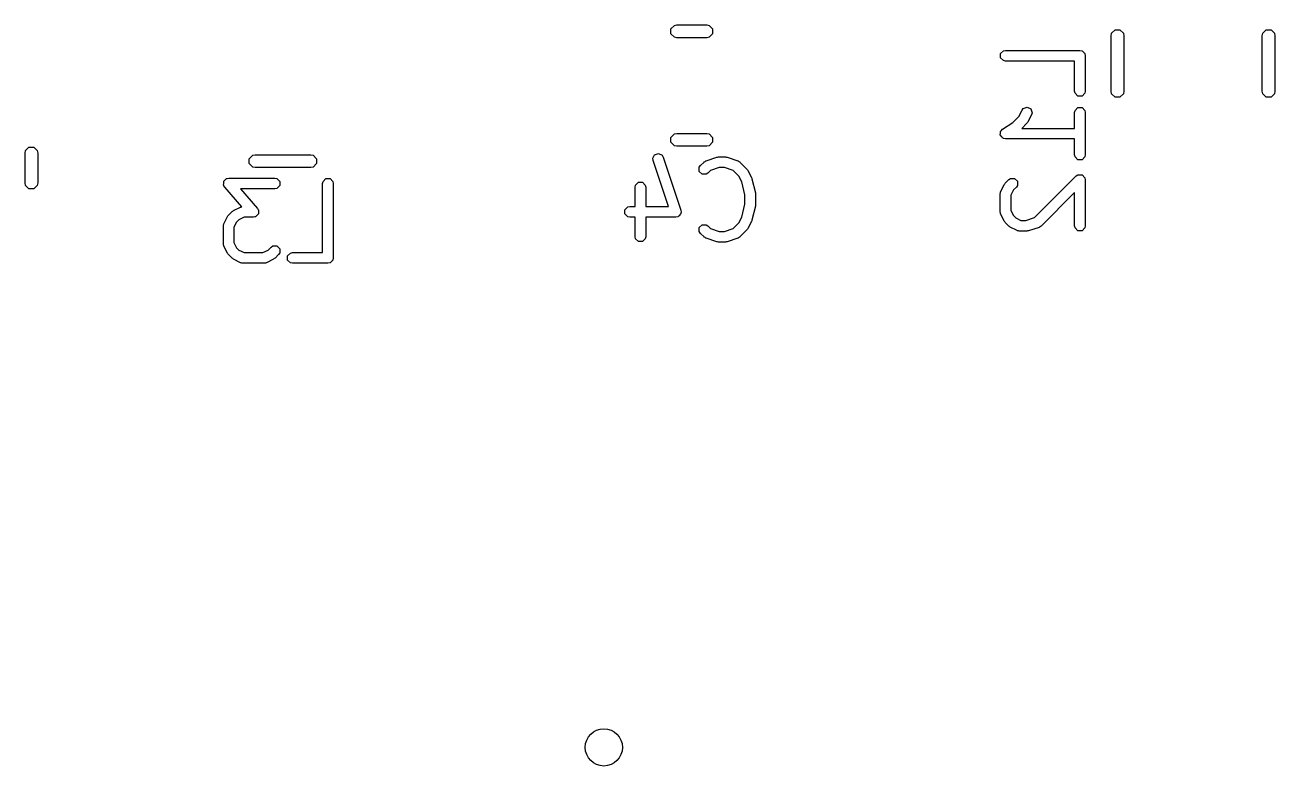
# Model space of a CAD drawing. Extents: x 4.95 to 7.04, y -4.14 to -2.94.
# Drawn here: x 6.004 to 6.4666, y -4.1376 to -3.8633 of the extents above; entities that cross this region are included whole.
import ezdxf

# ---------------------------------------------------------------- set-up
doc = ezdxf.new("R2010")
doc.units = 0
doc.header["$MEASUREMENT"] = 0
doc.layers.add('BLACK', color=7, linetype='CONTINUOUS')

msp = doc.modelspace()

# ---------------------------------------------------------------- linework, layer by layer
at = {"layer": 'BLACK', "linetype": 'CONTINUOUS'}
for p, q in [((6.24307, -3.86477), (6.24435, -3.86349)), ((6.24307, -3.86657), (6.24307, -3.86477)), ((6.24435, -3.86785), (6.24307, -3.86657)), ((6.24435, -3.86349), (6.24525, -3.86331)), ((6.24525, -3.86331), (6.25632, -3.86331)), ((6.25632, -3.86331), (6.25723, -3.86349)), ((6.25723, -3.86349), (6.2585, -3.86477)), ((6.2585, -3.86657), (6.25723, -3.86785)), ((6.2585, -3.86477), (6.2585, -3.86657)), ((6.40598, -3.86729), (6.40616, -3.86639)), ((6.40598, -3.88786), (6.40598, -3.86729)), ((6.40616, -3.86639), (6.40744, -3.86511)), ((6.40744, -3.86511), (6.40925, -3.86511)), ((6.40925, -3.86511), (6.41053, -3.86639)), ((6.41053, -3.86639), (6.41071, -3.86729)), ((6.41071, -3.86729), (6.41071, -3.88786)), ((6.46189, -3.86729), (6.46207, -3.86639)), ((6.46189, -3.88786), (6.46189, -3.86729)), ((6.46207, -3.86639), (6.46335, -3.86511)), ((6.46335, -3.86511), (6.46516, -3.86511)), ((6.46516, -3.86511), (6.46643, -3.86639)), ((6.46643, -3.86639), (6.46661, -3.86729)), ((6.46661, -3.86729), (6.46661, -3.88786)), ((6.24525, -3.86803), (6.24435, -3.86785)), ((6.25632, -3.86803), (6.24525, -3.86803)), ((6.25723, -3.86785), (6.25632, -3.86803)), ((6.36506, -3.87392), (6.36612, -3.87285)), ((6.36506, -3.87543), (6.36506, -3.87392)), ((6.36612, -3.87649), (6.36506, -3.87543)), ((6.36612, -3.87285), (6.36688, -3.8727)), ((6.36688, -3.87664), (6.36612, -3.87649)), ((6.36688, -3.8727), (6.39443, -3.8727)), ((6.39443, -3.8727), (6.39519, -3.87285)), ((6.39519, -3.87285), (6.39625, -3.87392)), ((6.39625, -3.87392), (6.3964, -3.87467)), ((6.3964, -3.87467), (6.3964, -3.8878)), ((6.39247, -3.87664), (6.36688, -3.87664)), ((6.39247, -3.8878), (6.39247, -3.87664)), ((6.39262, -3.88855), (6.39247, -3.8878)), ((6.39368, -3.88961), (6.39262, -3.88855)), ((6.39519, -3.88961), (6.39368, -3.88961)), ((6.39625, -3.88855), (6.39519, -3.88961)), ((6.3964, -3.8878), (6.39625, -3.88855)), ((6.40616, -3.88877), (6.40598, -3.88786)), ((6.40744, -3.89005), (6.40616, -3.88877)), ((6.40925, -3.89005), (6.40744, -3.89005)), ((6.41053, -3.88877), (6.40925, -3.89005)), ((6.41071, -3.88786), (6.41053, -3.88877)), ((6.46207, -3.88877), (6.46189, -3.88786)), ((6.46335, -3.89005), (6.46207, -3.88877)), ((6.46516, -3.89005), (6.46335, -3.89005)), ((6.46643, -3.88877), (6.46516, -3.89005)), ((6.46661, -3.88786), (6.46643, -3.88877)), ((6.37182, -3.89713), (6.37299, -3.89479)), ((6.37299, -3.89479), (6.37346, -3.89418)), ((6.37346, -3.89418), (6.37489, -3.89371)), ((6.37489, -3.89371), (6.37624, -3.89438)), ((6.37624, -3.89438), (6.37671, -3.89581)), ((6.39247, -3.89567), (6.39262, -3.89492)), ((6.39262, -3.89492), (6.39368, -3.89385)), ((6.39368, -3.89385), (6.39519, -3.89385)), ((6.39519, -3.89385), (6.39625, -3.89492)), ((6.39625, -3.89492), (6.3964, -3.89567)), ((6.36578, -3.90191), (6.36956, -3.89939)), ((6.36956, -3.89939), (6.37182, -3.89713)), ((6.37483, -3.89969), (6.37294, -3.90157)), ((6.375, -3.89942), (6.37483, -3.89969)), ((6.3752, -3.89917), (6.375, -3.89942)), ((6.37651, -3.89655), (6.3752, -3.89917)), ((6.37671, -3.89581), (6.37651, -3.89655)), ((6.39247, -3.90157), (6.39247, -3.89567)), ((6.3964, -3.89567), (6.3964, -3.91142)), ((6.24307, -3.90492), (6.24435, -3.90364)), ((6.24435, -3.90364), (6.24525, -3.90346)), ((6.24525, -3.90346), (6.25632, -3.90346)), ((6.25632, -3.90346), (6.25723, -3.90364)), ((6.25723, -3.90364), (6.2585, -3.90492)), ((6.36494, -3.90393), (6.36506, -3.90336)), ((6.36506, -3.90409), (6.36494, -3.90393)), ((6.36506, -3.90279), (6.3652, -3.90265)), ((6.36506, -3.90336), (6.36506, -3.90279)), ((6.36506, -3.9043), (6.36506, -3.90409)), ((6.36546, -3.9047), (6.36506, -3.9043)), ((6.3652, -3.90265), (6.36524, -3.90245)), ((6.36524, -3.90245), (6.36578, -3.90191)), ((6.37294, -3.90157), (6.39247, -3.90157)), ((6.0042, -3.90982), (6.00547, -3.90854)), ((6.00547, -3.90854), (6.00728, -3.90854)), ((6.00728, -3.90854), (6.00856, -3.90982)), ((6.24307, -3.90673), (6.24307, -3.90492)), ((6.24435, -3.90801), (6.24307, -3.90673)), ((6.24525, -3.90819), (6.24435, -3.90801)), ((6.25632, -3.90819), (6.24525, -3.90819)), ((6.25723, -3.90801), (6.25632, -3.90819)), ((6.2585, -3.90673), (6.25723, -3.90801)), ((6.2585, -3.90492), (6.2585, -3.90673)), ((6.36578, -3.90518), (6.36546, -3.9047)), ((6.36598, -3.90522), (6.36578, -3.90518)), ((6.36612, -3.90536), (6.36598, -3.90522)), ((6.36688, -3.90551), (6.36612, -3.90536)), ((6.39247, -3.90551), (6.36688, -3.90551)), ((6.39247, -3.91142), (6.39247, -3.90551)), ((6.00402, -3.91073), (6.0042, -3.90982)), ((6.00402, -3.92179), (6.00402, -3.91073)), ((6.00856, -3.90982), (6.00874, -3.91073)), ((6.00874, -3.91073), (6.00874, -3.92179)), ((6.087, -3.9128), (6.08828, -3.91152)), ((6.087, -3.9146), (6.087, -3.9128)), ((6.08828, -3.91152), (6.08918, -3.91134)), ((6.08918, -3.91134), (6.10975, -3.91134)), ((6.10975, -3.91134), (6.11066, -3.91152)), ((6.11066, -3.91152), (6.11194, -3.9128)), ((6.11194, -3.9128), (6.11194, -3.9146)), ((6.23636, -3.91267), (6.23703, -3.91132)), ((6.23645, -3.91343), (6.23636, -3.91267)), ((6.24215, -3.93052), (6.23645, -3.91343)), ((6.23703, -3.91132), (6.23846, -3.91084)), ((6.23846, -3.91084), (6.23981, -3.91152)), ((6.23981, -3.91152), (6.24019, -3.91218)), ((6.24019, -3.91218), (6.24675, -3.93187)), ((6.25598, -3.91361), (6.25607, -3.91356)), ((6.25607, -3.91356), (6.26001, -3.91225)), ((6.26001, -3.91225), (6.26032, -3.91221)), ((6.26032, -3.91221), (6.26063, -3.91215)), ((6.26063, -3.91215), (6.26325, -3.91215)), ((6.26325, -3.91215), (6.26356, -3.91221)), ((6.26356, -3.91221), (6.26388, -3.91225)), ((6.26388, -3.91225), (6.26781, -3.91356)), ((6.26781, -3.91356), (6.2679, -3.91361)), ((6.39262, -3.91217), (6.39247, -3.91142)), ((6.39368, -3.91324), (6.39262, -3.91217)), ((6.39519, -3.91324), (6.39368, -3.91324)), ((6.39625, -3.91217), (6.39519, -3.91324)), ((6.3964, -3.91142), (6.39625, -3.91217)), ((6.08828, -3.91588), (6.087, -3.9146)), ((6.08918, -3.91606), (6.08828, -3.91588)), ((6.10975, -3.91606), (6.08918, -3.91606)), ((6.11066, -3.91588), (6.10975, -3.91606)), ((6.11194, -3.9146), (6.11066, -3.91588)), ((6.25356, -3.91599), (6.25399, -3.91535)), ((6.25356, -3.9175), (6.25356, -3.91599)), ((6.25463, -3.91856), (6.25356, -3.9175)), ((6.25399, -3.91535), (6.2553, -3.91404)), ((6.2553, -3.91404), (6.25538, -3.91399)), ((6.25538, -3.91399), (6.2554, -3.91394)), ((6.2554, -3.91394), (6.25568, -3.91379)), ((6.25568, -3.91379), (6.25594, -3.91361)), ((6.25594, -3.91361), (6.25598, -3.91361)), ((6.25677, -3.91814), (6.25613, -3.91856)), ((6.25776, -3.91715), (6.25677, -3.91814)), ((6.26095, -3.91609), (6.25776, -3.91715)), ((6.26294, -3.91609), (6.26095, -3.91609)), ((6.26613, -3.91715), (6.26294, -3.91609)), ((6.2682, -3.91922), (6.26613, -3.91715)), ((6.2679, -3.91361), (6.26794, -3.91361)), ((6.26794, -3.91361), (6.26821, -3.91379)), ((6.26821, -3.91379), (6.26848, -3.91394)), ((6.26848, -3.91394), (6.2685, -3.91399)), ((6.2685, -3.91399), (6.26858, -3.91404)), ((6.26858, -3.91404), (6.27121, -3.91666)), ((6.27121, -3.91666), (6.27138, -3.91693)), ((6.27138, -3.91693), (6.27158, -3.91718)), ((6.27158, -3.91718), (6.27289, -3.9198)), ((6.0042, -3.9227), (6.00402, -3.92179)), ((6.00547, -3.92398), (6.0042, -3.9227)), ((6.00856, -3.9227), (6.00728, -3.92398)), ((6.00874, -3.92179), (6.00856, -3.9227)), ((6.07753, -3.92262), (6.07758, -3.92193)), ((6.07758, -3.9227), (6.07753, -3.92262)), ((6.07758, -3.92124), (6.07763, -3.92119)), ((6.07758, -3.92193), (6.07758, -3.92124)), ((6.07758, -3.92275), (6.07758, -3.9227)), ((6.07764, -3.9228), (6.07758, -3.92275)), ((6.07763, -3.92112), (6.07815, -3.92066)), ((6.07763, -3.92119), (6.07763, -3.92112)), ((6.07791, -3.92329), (6.07764, -3.9228)), ((6.07815, -3.92066), (6.07864, -3.92017)), ((6.07864, -3.92017), (6.07873, -3.92016)), ((6.07873, -3.92016), (6.07877, -3.92013)), ((6.07877, -3.92013), (6.07885, -3.92013)), ((6.07885, -3.92013), (6.0794, -3.92002)), ((6.0794, -3.92002), (6.09646, -3.92002)), ((6.09646, -3.92002), (6.09721, -3.92017)), ((6.09721, -3.92017), (6.09828, -3.92124)), ((6.09828, -3.92275), (6.09721, -3.92381)), ((6.09828, -3.92124), (6.09828, -3.92275)), ((6.11417, -3.92199), (6.11432, -3.92124)), ((6.11417, -3.94758), (6.11417, -3.92199)), ((6.11432, -3.92124), (6.11539, -3.92017)), ((6.11539, -3.92017), (6.1169, -3.92017)), ((6.1169, -3.92017), (6.11796, -3.92124)), ((6.11796, -3.92124), (6.11811, -3.92199)), ((6.11811, -3.92199), (6.11811, -3.94955)), ((6.22979, -3.92331), (6.22994, -3.92255)), ((6.22994, -3.92255), (6.23101, -3.92149)), ((6.23101, -3.92149), (6.23251, -3.92149)), ((6.23251, -3.92149), (6.23358, -3.92255)), ((6.23358, -3.92255), (6.23373, -3.92331)), ((6.25613, -3.91856), (6.25463, -3.91856)), ((6.26927, -3.92137), (6.2682, -3.91922)), ((6.27047, -3.92617), (6.26927, -3.92137)), ((6.27289, -3.9198), (6.27295, -3.92001)), ((6.27295, -3.92001), (6.27304, -3.9202)), ((6.27304, -3.9202), (6.27435, -3.92545)), ((6.36511, -3.92497), (6.36643, -3.92235)), ((6.36643, -3.92235), (6.36662, -3.9221)), ((6.36662, -3.9221), (6.3668, -3.92184)), ((6.3668, -3.92184), (6.36811, -3.92052)), ((6.36811, -3.92052), (6.36875, -3.9201)), ((6.36875, -3.9201), (6.37025, -3.9201)), ((6.37025, -3.9201), (6.37132, -3.92116)), ((6.37132, -3.92267), (6.37089, -3.92331)), ((6.37132, -3.92116), (6.37132, -3.92267)), ((6.37762, -3.93463), (6.39304, -3.91921)), ((6.39304, -3.91921), (6.39368, -3.91879)), ((6.39368, -3.91879), (6.39519, -3.91879)), ((6.39519, -3.91879), (6.39625, -3.91985)), ((6.39625, -3.91985), (6.3964, -3.9206)), ((6.3964, -3.9206), (6.3964, -3.93766)), ((6.00728, -3.92398), (6.00547, -3.92398)), ((6.0843, -3.93059), (6.07791, -3.92329)), ((6.09646, -3.92396), (6.08373, -3.92396)), ((6.08373, -3.92396), (6.09006, -3.9312)), ((6.09721, -3.92381), (6.09646, -3.92396)), ((6.22979, -3.93052), (6.22979, -3.92331)), ((6.23373, -3.92331), (6.23373, -3.93052)), ((6.27047, -3.92963), (6.27047, -3.92617)), ((6.27435, -3.92545), (6.27436, -3.92569)), ((6.27436, -3.92569), (6.27441, -3.92593)), ((6.27441, -3.92593), (6.27441, -3.92987)), ((6.36491, -3.92571), (6.365, -3.92541)), ((6.36493, -3.92576), (6.36491, -3.92571)), ((6.36491, -3.92585), (6.36493, -3.92576)), ((6.36491, -3.93241), (6.36491, -3.92585)), ((6.365, -3.92541), (6.36506, -3.9251)), ((6.36506, -3.9251), (6.36509, -3.92507)), ((6.36509, -3.92507), (6.36511, -3.92497)), ((6.36981, -3.92439), (6.36884, -3.92632)), ((6.36884, -3.92632), (6.36884, -3.93195)), ((6.37089, -3.92331), (6.36981, -3.92439)), ((6.39247, -3.92536), (6.38008, -3.93774)), ((6.39247, -3.93766), (6.39247, -3.92536)), ((6.08089, -3.93224), (6.08114, -3.93204)), ((6.08114, -3.93204), (6.08377, -3.93073)), ((6.08377, -3.93073), (6.08386, -3.93071)), ((6.08386, -3.93071), (6.08389, -3.93067)), ((6.08389, -3.93067), (6.0842, -3.93061)), ((6.0842, -3.93061), (6.0843, -3.93059)), ((6.09006, -3.9312), (6.09034, -3.93168)), ((6.09034, -3.93168), (6.0904, -3.93174)), ((6.0904, -3.93174), (6.0904, -3.93178)), ((6.0904, -3.93178), (6.09045, -3.93186)), ((6.09045, -3.93186), (6.0904, -3.93255)), ((6.226, -3.93174), (6.22707, -3.93067)), ((6.226, -3.93325), (6.226, -3.93174)), ((6.22707, -3.93067), (6.22782, -3.93052)), ((6.22782, -3.93052), (6.22979, -3.93052)), ((6.23373, -3.93052), (6.24215, -3.93052)), ((6.24675, -3.93187), (6.24685, -3.93263)), ((6.26927, -3.93443), (6.27047, -3.92963)), ((6.27435, -3.93034), (6.27304, -3.93559)), ((6.27436, -3.9301), (6.27435, -3.93034)), ((6.27441, -3.92987), (6.27436, -3.9301)), ((6.36884, -3.93195), (6.36981, -3.93387)), ((6.07764, -3.93686), (6.07895, -3.93424)), ((6.07895, -3.93424), (6.07914, -3.93399)), ((6.07914, -3.93399), (6.07932, -3.93372)), ((6.07932, -3.93372), (6.08063, -3.93241)), ((6.08063, -3.93241), (6.08089, -3.93224)), ((6.08233, -3.93628), (6.08136, -3.93821)), ((6.08319, -3.93542), (6.08233, -3.93628)), ((6.08511, -3.93446), (6.08319, -3.93542)), ((6.08858, -3.93446), (6.08511, -3.93446)), ((6.08913, -3.93435), (6.08858, -3.93446)), ((6.08921, -3.93436), (6.08913, -3.93435)), ((6.08925, -3.93433), (6.08921, -3.93436)), ((6.08934, -3.93431), (6.08925, -3.93433)), ((6.08983, -3.93382), (6.08934, -3.93431)), ((6.09035, -3.93336), (6.08983, -3.93382)), ((6.0904, -3.93325), (6.09035, -3.93329)), ((6.09035, -3.93329), (6.09035, -3.93336)), ((6.0904, -3.93255), (6.0904, -3.93325)), ((6.22707, -3.93431), (6.226, -3.93325)), ((6.22782, -3.93446), (6.22707, -3.93431)), ((6.22979, -3.93446), (6.22782, -3.93446)), ((6.22979, -3.94168), (6.22979, -3.93446)), ((6.24488, -3.93446), (6.23373, -3.93446)), ((6.23373, -3.93446), (6.23373, -3.94168)), ((6.24564, -3.93431), (6.24488, -3.93446)), ((6.24586, -3.93408), (6.24564, -3.93431)), ((6.24617, -3.93398), (6.24586, -3.93408)), ((6.24638, -3.93357), (6.24617, -3.93398)), ((6.2467, -3.93325), (6.24638, -3.93357)), ((6.24685, -3.93263), (6.2467, -3.93292)), ((6.2467, -3.93292), (6.2467, -3.93325)), ((6.26613, -3.93865), (6.2682, -3.93658)), ((6.2682, -3.93658), (6.26927, -3.93443)), ((6.27289, -3.936), (6.27158, -3.93862)), ((6.27295, -3.93579), (6.27289, -3.936)), ((6.27304, -3.93559), (6.27295, -3.93579)), ((6.36493, -3.93251), (6.36491, -3.93241)), ((6.36491, -3.93255), (6.36493, -3.93251)), ((6.365, -3.93286), (6.36491, -3.93255)), ((6.36506, -3.93317), (6.365, -3.93286)), ((6.36509, -3.9332), (6.36506, -3.93317)), ((6.36511, -3.9333), (6.36509, -3.9332)), ((6.36643, -3.93592), (6.36511, -3.9333)), ((6.36662, -3.93617), (6.36643, -3.93592)), ((6.3668, -3.93643), (6.36662, -3.93617)), ((6.36811, -3.93774), (6.3668, -3.93643)), ((6.36981, -3.93387), (6.37067, -3.93473)), ((6.37067, -3.93473), (6.37259, -3.9357)), ((6.37259, -3.9357), (6.37443, -3.9357)), ((6.37443, -3.9357), (6.37762, -3.93463)), ((6.07743, -3.9376), (6.07752, -3.9373)), ((6.07745, -3.93764), (6.07743, -3.9376)), ((6.07743, -3.93774), (6.07745, -3.93764)), ((6.07743, -3.9443), (6.07743, -3.93774)), ((6.07752, -3.9373), (6.07758, -3.93699)), ((6.07758, -3.93699), (6.07761, -3.93696)), ((6.07761, -3.93696), (6.07764, -3.93686)), ((6.08136, -3.93821), (6.08136, -3.94384)), ((6.25356, -3.9383), (6.25463, -3.93724)), ((6.25356, -3.93981), (6.25356, -3.9383)), ((6.25399, -3.94045), (6.25356, -3.93981)), ((6.2553, -3.94176), (6.25399, -3.94045)), ((6.25463, -3.93724), (6.25613, -3.93724)), ((6.25613, -3.93724), (6.25677, -3.93766)), ((6.25677, -3.93766), (6.25776, -3.93865)), ((6.25776, -3.93865), (6.26095, -3.93971)), ((6.26095, -3.93971), (6.26294, -3.93971)), ((6.26294, -3.93971), (6.26613, -3.93865)), ((6.27121, -3.93913), (6.26858, -3.94176)), ((6.27138, -3.93887), (6.27121, -3.93913)), ((6.27158, -3.93862), (6.27138, -3.93887)), ((6.36837, -3.93792), (6.36811, -3.93774)), ((6.36862, -3.93811), (6.36837, -3.93792)), ((6.37124, -3.93942), (6.36862, -3.93811)), ((6.37134, -3.93945), (6.37124, -3.93942)), ((6.37137, -3.93948), (6.37134, -3.93945)), ((6.37168, -3.93954), (6.37137, -3.93948)), ((6.37199, -3.93963), (6.37168, -3.93954)), ((6.37203, -3.93961), (6.37199, -3.93963)), ((6.37212, -3.93963), (6.37203, -3.93961)), ((6.37475, -3.93963), (6.37212, -3.93963)), ((6.37506, -3.93957), (6.37475, -3.93963)), ((6.37537, -3.93953), (6.37506, -3.93957)), ((6.37931, -3.93822), (6.37537, -3.93953)), ((6.37939, -3.93817), (6.37931, -3.93822)), ((6.37944, -3.93817), (6.37939, -3.93817)), ((6.3797, -3.938), (6.37944, -3.93817)), ((6.37998, -3.93784), (6.3797, -3.938)), ((6.38, -3.9378), (6.37998, -3.93784)), ((6.38008, -3.93774), (6.38, -3.9378)), ((6.39262, -3.93842), (6.39247, -3.93766)), ((6.39368, -3.93948), (6.39262, -3.93842)), ((6.39519, -3.93948), (6.39368, -3.93948)), ((6.39625, -3.93842), (6.39519, -3.93948)), ((6.3964, -3.93766), (6.39625, -3.93842)), ((6.07745, -3.9444), (6.07743, -3.9443)), ((6.07743, -3.94444), (6.07745, -3.9444)), ((6.07752, -3.94475), (6.07743, -3.94444)), ((6.07758, -3.94506), (6.07752, -3.94475)), ((6.07761, -3.94509), (6.07758, -3.94506)), ((6.07764, -3.94518), (6.07761, -3.94509)), ((6.07895, -3.94781), (6.07764, -3.94518)), ((6.08136, -3.94384), (6.08233, -3.94576)), ((6.08233, -3.94576), (6.08319, -3.94662)), ((6.09398, -3.94662), (6.09506, -3.94554)), ((6.09506, -3.94554), (6.0957, -3.94511)), ((6.0957, -3.94511), (6.09721, -3.94511)), ((6.09721, -3.94511), (6.09828, -3.94617)), ((6.22994, -3.94243), (6.22979, -3.94168)), ((6.23101, -3.9435), (6.22994, -3.94243)), ((6.23251, -3.9435), (6.23101, -3.9435)), ((6.23358, -3.94243), (6.23251, -3.9435)), ((6.23373, -3.94168), (6.23358, -3.94243)), ((6.25538, -3.94181), (6.2553, -3.94176)), ((6.2554, -3.94185), (6.25538, -3.94181)), ((6.25568, -3.94201), (6.2554, -3.94185)), ((6.25594, -3.94218), (6.25568, -3.94201)), ((6.25598, -3.94218), (6.25594, -3.94218)), ((6.25607, -3.94223), (6.25598, -3.94218)), ((6.26001, -3.94355), (6.25607, -3.94223)), ((6.26032, -3.94359), (6.26001, -3.94355)), ((6.26063, -3.94365), (6.26032, -3.94359)), ((6.26325, -3.94365), (6.26063, -3.94365)), ((6.26356, -3.94359), (6.26325, -3.94365)), ((6.26388, -3.94355), (6.26356, -3.94359)), ((6.26781, -3.94223), (6.26388, -3.94355)), ((6.2679, -3.94218), (6.26781, -3.94223)), ((6.26794, -3.94218), (6.2679, -3.94218)), ((6.26821, -3.94201), (6.26794, -3.94218)), ((6.26848, -3.94185), (6.26821, -3.94201)), ((6.2685, -3.94181), (6.26848, -3.94185)), ((6.26858, -3.94176), (6.2685, -3.94181)), ((6.07914, -3.94806), (6.07895, -3.94781)), ((6.07932, -3.94832), (6.07914, -3.94806)), ((6.08063, -3.94963), (6.07932, -3.94832)), ((6.08089, -3.94981), (6.08063, -3.94963)), ((6.08114, -3.95), (6.08089, -3.94981)), ((6.08377, -3.95131), (6.08114, -3.95)), ((6.08319, -3.94662), (6.08511, -3.94758)), ((6.08511, -3.94758), (6.09206, -3.94758)), ((6.09206, -3.94758), (6.09398, -3.94662)), ((6.09602, -3.95), (6.0934, -3.95131)), ((6.09627, -3.94981), (6.09602, -3.95)), ((6.09654, -3.94963), (6.09627, -3.94981)), ((6.09785, -3.94832), (6.09654, -3.94963)), ((6.09828, -3.94768), (6.09785, -3.94832)), ((6.09828, -3.94617), (6.09828, -3.94768)), ((6.1012, -3.9488), (6.10227, -3.94773)), ((6.1012, -3.95031), (6.1012, -3.9488)), ((6.10227, -3.95137), (6.1012, -3.95031)), ((6.10227, -3.94773), (6.10302, -3.94758)), ((6.10302, -3.94758), (6.11417, -3.94758)), ((6.11796, -3.95031), (6.1169, -3.95137)), ((6.11811, -3.94955), (6.11796, -3.95031)), ((6.08386, -3.95134), (6.08377, -3.95131)), ((6.08389, -3.95137), (6.08386, -3.95134)), ((6.0842, -3.95143), (6.08389, -3.95137)), ((6.08451, -3.95152), (6.0842, -3.95143)), ((6.08455, -3.9515), (6.08451, -3.95152)), ((6.08465, -3.95152), (6.08455, -3.9515)), ((6.09252, -3.95152), (6.08465, -3.95152)), ((6.09262, -3.9515), (6.09252, -3.95152)), ((6.09266, -3.95152), (6.09262, -3.9515)), ((6.09296, -3.95143), (6.09266, -3.95152)), ((6.09327, -3.95137), (6.09296, -3.95143)), ((6.0933, -3.95134), (6.09327, -3.95137)), ((6.0934, -3.95131), (6.0933, -3.95134)), ((6.10302, -3.95152), (6.10227, -3.95137)), ((6.11614, -3.95152), (6.10302, -3.95152)), ((6.1169, -3.95137), (6.11614, -3.95152))]:
    msp.add_line(p, q, dxfattribs=at)
at = {"layer": 'BLACK'}
msp.add_circle((6.21823, -4.13075), 0.00689, dxfattribs=at)
msp.add_circle((6.21823, -4.13075), 0.00689, dxfattribs=at)

doc.saveas('drawing.dxf')
